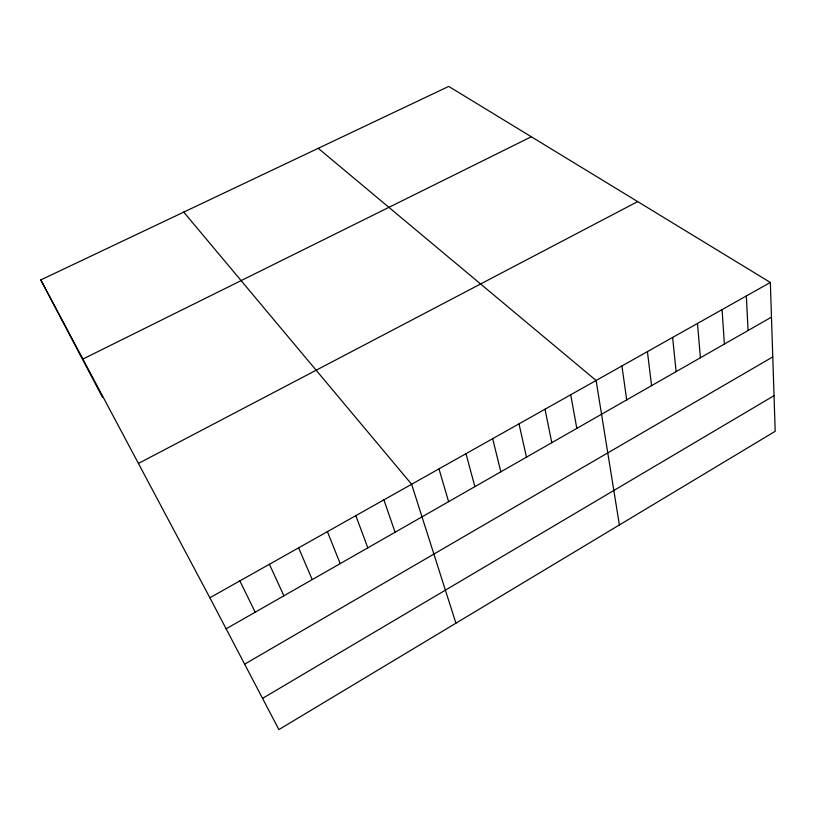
<?xml version="1.0" encoding="UTF-8"?>
<svg xmlns="http://www.w3.org/2000/svg" width="816" height="816" viewBox="0 0 816 816"><rect width="100%" height="100%" fill="white"/><g stroke="black" fill="none" stroke-linecap="round" stroke-linejoin="round"><path stroke-width="1.22" d="M262.548 698.374L774.037 395.678M244.647 664.173L772.772 356.918M226.134 628.81L771.477 317.138M209.875 597.771L770.345 282.458L775.2 431.307L278.888 729.586L209.875 597.771L40.8 279.919L448.708 86.414L770.345 282.458M138.424 463.447L637.673 201.593M82.895 359.05L531.308 136.762M318.24 148.308L596.098 380.48L619.385 524.943M183.753 212.109L411.621 484.265L455.92 623.189M40.8 279.919L102.439 397.239M239.843 580.91L255.194 612.194M269.413 564.264L283.897 595.802M298.605 547.852L312.222 579.605M327.41 531.644L340.19 563.621M355.837 515.651L367.812 547.842M383.908 499.861L395.077 532.256M438.977 468.874L448.606 501.656M465.987 453.676L474.881 486.642M492.66 438.671L500.83 471.811M519.007 423.851L526.473 457.164M545.017 409.214L551.8 442.69M570.71 394.76L576.82 428.39M621.925 365.956L626.708 399.871M647.425 351.604L651.566 385.662M672.619 337.436L676.127 371.627M697.507 323.432L700.393 357.755M722.078 309.611L724.373 344.056M746.354 295.953L748.058 330.511"/></g></svg>
